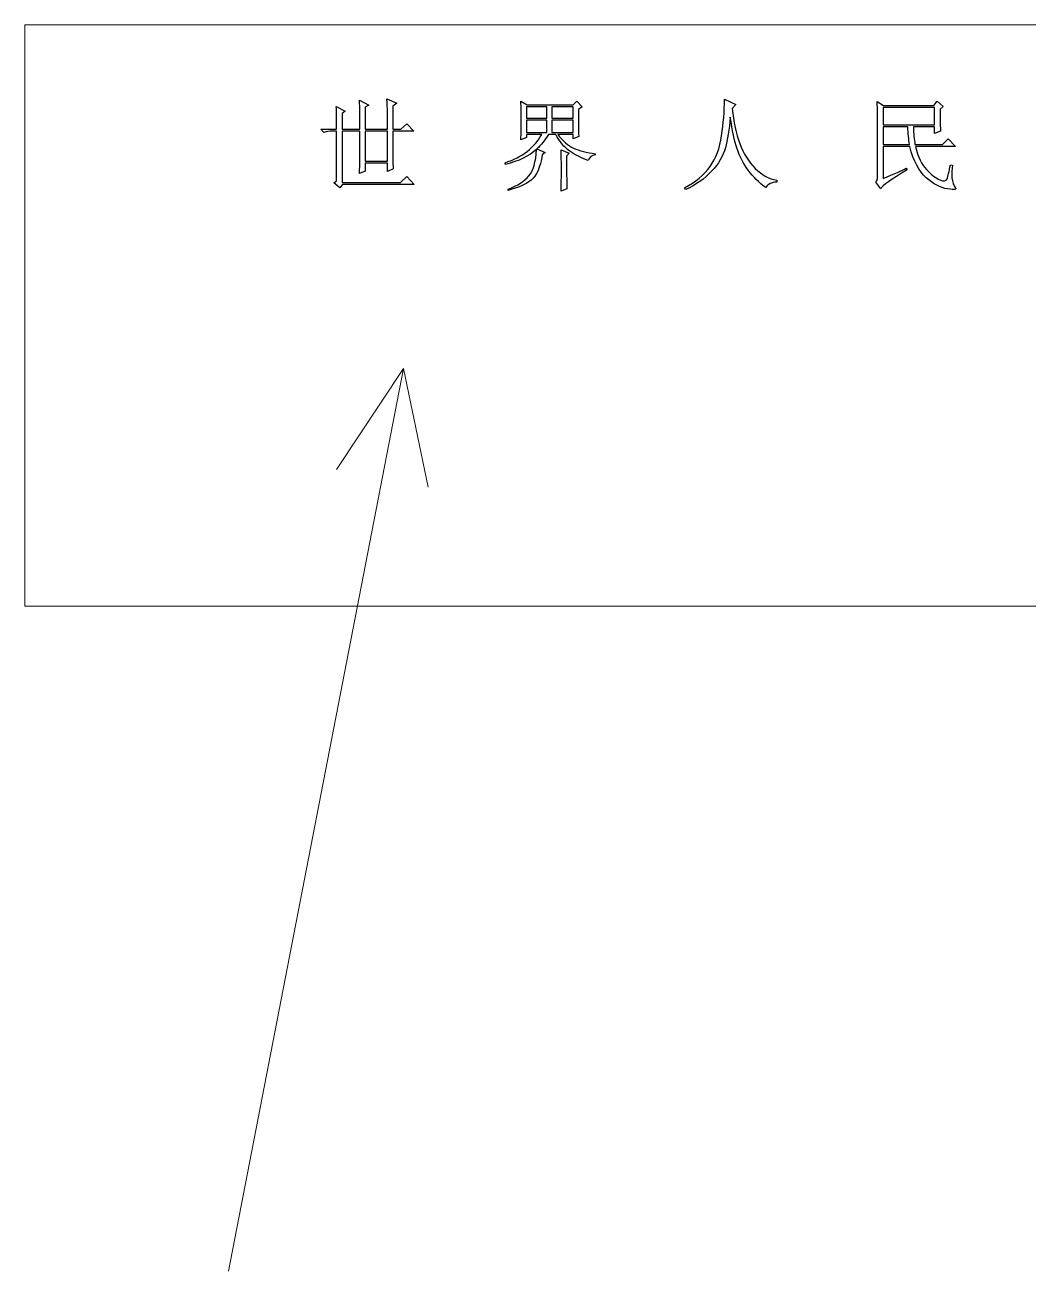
# Model space of a CAD drawing. Header units: centimetres. Extents: x -51 to 100, y -24 to 30.
# Drawn here: x 1.788 to 4.171, y -14.025 to -11.067 of the extents above; entities that cross this region are included whole.
import ezdxf

# ---------------------------------------------------------------- set-up
doc = ezdxf.new("R2010")
doc.units = ezdxf.units.CM
doc.header["$MEASUREMENT"] = 0

msp = doc.modelspace()

# ---------------------------------------------------------------- linework, layer by layer
at = {"color": 1, "lineweight": 9}
msp.add_open_spline([(1.78827, -12.44651), (1.78827, -12.44651), (11.44343, -12.44651), (11.44343, -12.44651), (11.44343, -12.44651), (11.44343, -12.44651), (11.44343, -11.06723), (11.44343, -11.06723), (11.44343, -11.06723), (11.44343, -11.06723), (1.78827, -11.06723), (1.78827, -11.06723), (1.78827, -11.06723), (1.78827, -11.06723), (1.78827, -12.44651), (1.78827, -12.44651)], degree=3, knots=[0, 0, 0, 0, 0.2, 0.2, 0.2, 0.2, 0.4, 0.4, 0.4, 0.4, 0.6, 0.6, 0.6, 0.6, 1, 1, 1, 1], dxfattribs=at)
at = {"color": 1}
for points, knots in [([(2.52747, -11.26063), (2.52811, -11.26933), (2.52839, -11.27903), (2.52839, -11.2896), (2.52839, -11.2896), (2.52839, -11.2896), (2.52839, -11.31486), (2.52839, -11.31486), (2.52839, -11.31486), (2.52839, -11.31486), (2.49099, -11.31486), (2.49099, -11.31486), (2.49099, -11.31486), (2.49099, -11.31486), (2.49845, -11.32237), (2.49845, -11.32237), (2.49845, -11.32237), (2.50408, -11.32049), (2.51031, -11.31953), (2.51717, -11.31953), (2.51717, -11.31953), (2.51717, -11.31953), (2.52839, -11.31953), (2.52839, -11.31953), (2.52839, -11.31953), (2.52839, -11.31953), (2.52839, -11.43739), (2.52839, -11.43739), (2.52839, -11.43739), (2.52839, -11.43739), (2.52184, -11.4421), (2.52184, -11.4421), (2.52184, -11.4421), (2.52184, -11.4421), (2.53589, -11.45423), (2.53589, -11.45423), (2.53589, -11.45423), (2.53589, -11.45423), (2.54243, -11.44581), (2.54243, -11.44581), (2.54243, -11.44581), (2.54243, -11.44581), (2.71269, -11.44581), (2.71269, -11.44581), (2.71269, -11.44581), (2.71269, -11.44581), (2.69489, -11.42713), (2.69489, -11.42713), (2.69489, -11.42713), (2.69489, -11.42713), (2.67992, -11.44114), (2.67992, -11.44114), (2.67992, -11.44114), (2.67992, -11.44114), (2.54152, -11.44114), (2.54152, -11.44114), (2.54152, -11.44114), (2.54152, -11.44114), (2.54152, -11.31953), (2.54152, -11.31953), (2.54152, -11.31953), (2.54152, -11.31953), (2.58358, -11.31953), (2.58358, -11.31953), (2.58358, -11.31953), (2.58358, -11.31953), (2.58358, -11.3972), (2.58358, -11.3972), (2.58358, -11.3972), (2.58358, -11.39967), (2.58326, -11.40718), (2.58266, -11.41963), (2.58266, -11.41963), (2.58266, -11.41963), (2.59667, -11.414), (2.59667, -11.414), (2.59667, -11.414), (2.59667, -11.414), (2.59667, -11.39532), (2.59667, -11.39532), (2.59667, -11.39532), (2.59667, -11.39532), (2.64907, -11.39532), (2.64907, -11.39532), (2.64907, -11.39532), (2.64907, -11.39532), (2.64907, -11.41496), (2.64907, -11.41496), (2.64907, -11.41496), (2.64907, -11.41496), (2.66308, -11.40841), (2.66308, -11.40841), (2.66308, -11.40841), (2.66248, -11.40031), (2.66216, -11.395), (2.66216, -11.39249), (2.66216, -11.39249), (2.66216, -11.39249), (2.66216, -11.31953), (2.66216, -11.31953), (2.66216, -11.31953), (2.66216, -11.31953), (2.71173, -11.31953), (2.71173, -11.31953), (2.71173, -11.31953), (2.71173, -11.31953), (2.69489, -11.30177), (2.69489, -11.30177), (2.69489, -11.30177), (2.69489, -11.30177), (2.68088, -11.31486), (2.68088, -11.31486), (2.68088, -11.31486), (2.68088, -11.31486), (2.66216, -11.31486), (2.66216, -11.31486), (2.66216, -11.31486), (2.66216, -11.31486), (2.66216, -11.25967), (2.66216, -11.25967), (2.66216, -11.25967), (2.66216, -11.25967), (2.6715, -11.25312), (2.6715, -11.25312), (2.6715, -11.25312), (2.6715, -11.25312), (2.64812, -11.24283), (2.64812, -11.24283), (2.64812, -11.24283), (2.64876, -11.25408), (2.64907, -11.26466), (2.64907, -11.27463), (2.64907, -11.27463), (2.64907, -11.27463), (2.64907, -11.31486), (2.64907, -11.31486), (2.64907, -11.31486), (2.64907, -11.31486), (2.59667, -11.31486), (2.59667, -11.31486), (2.59667, -11.31486), (2.59667, -11.31486), (2.59667, -11.2625), (2.59667, -11.2625), (2.59667, -11.2625), (2.59667, -11.2625), (2.60509, -11.25779), (2.60509, -11.25779), (2.60509, -11.25779), (2.60509, -11.25779), (2.58266, -11.24566), (2.58266, -11.24566), (2.58266, -11.24566), (2.58326, -11.25564), (2.58358, -11.26562), (2.58358, -11.27559), (2.58358, -11.27559), (2.58358, -11.27559), (2.58358, -11.31486), (2.58358, -11.31486), (2.58358, -11.31486), (2.58358, -11.31486), (2.54152, -11.31486), (2.54152, -11.31486), (2.54152, -11.31486), (2.54152, -11.31486), (2.54152, -11.27747), (2.54152, -11.27747), (2.54152, -11.27747), (2.54152, -11.27747), (2.54898, -11.27184), (2.54898, -11.27184), (2.54898, -11.27184), (2.54898, -11.27184), (2.52747, -11.26063), (2.52747, -11.26063)], [0, 0, 0, 0, 0.0222222, 0.0222222, 0.0222222, 0.0222222, 0.0444444, 0.0444444, 0.0444444, 0.0444444, 0.0666667, 0.0666667, 0.0666667, 0.0666667, 0.0888889, 0.0888889, 0.0888889, 0.0888889, 0.1111111, 0.1111111, 0.1111111, 0.1111111, 0.1333333, 0.1333333, 0.1333333, 0.1333333, 0.1555556, 0.1555556, 0.1555556, 0.1555556, 0.1777778, 0.1777778, 0.1777778, 0.1777778, 0.2, 0.2, 0.2, 0.2, 0.2222222, 0.2222222, 0.2222222, 0.2222222, 0.2444444, 0.2444444, 0.2444444, 0.2444444, 0.2666667, 0.2666667, 0.2666667, 0.2666667, 0.2888889, 0.2888889, 0.2888889, 0.2888889, 0.3111111, 0.3111111, 0.3111111, 0.3111111, 0.3333333, 0.3333333, 0.3333333, 0.3333333, 0.3555556, 0.3555556, 0.3555556, 0.3555556, 0.3777778, 0.3777778, 0.3777778, 0.3777778, 0.4, 0.4, 0.4, 0.4, 0.4222222, 0.4222222, 0.4222222, 0.4222222, 0.4444444, 0.4444444, 0.4444444, 0.4444444, 0.4666667, 0.4666667, 0.4666667, 0.4666667, 0.4888889, 0.4888889, 0.4888889, 0.4888889, 0.5111111, 0.5111111, 0.5111111, 0.5111111, 0.5333333, 0.5333333, 0.5333333, 0.5333333, 0.5555556, 0.5555556, 0.5555556, 0.5555556, 0.5777778, 0.5777778, 0.5777778, 0.5777778, 0.6, 0.6, 0.6, 0.6, 0.6222222, 0.6222222, 0.6222222, 0.6222222, 0.6444444, 0.6444444, 0.6444444, 0.6444444, 0.6666667, 0.6666667, 0.6666667, 0.6666667, 0.6888889, 0.6888889, 0.6888889, 0.6888889, 0.7111111, 0.7111111, 0.7111111, 0.7111111, 0.7333333, 0.7333333, 0.7333333, 0.7333333, 0.7555556, 0.7555556, 0.7555556, 0.7555556, 0.7777778, 0.7777778, 0.7777778, 0.7777778, 0.8, 0.8, 0.8, 0.8, 0.8222222, 0.8222222, 0.8222222, 0.8222222, 0.8444444, 0.8444444, 0.8444444, 0.8444444, 0.8666667, 0.8666667, 0.8666667, 0.8666667, 0.8888889, 0.8888889, 0.8888889, 0.8888889, 0.9111111, 0.9111111, 0.9111111, 0.9111111, 0.9333333, 0.9333333, 0.9333333, 0.9333333, 0.9555556, 0.9555556, 0.9555556, 0.9555556, 1, 1, 1, 1]), ([(2.966, -11.34013), (2.966, -11.34013), (2.97909, -11.3345), (2.97909, -11.3345), (2.97909, -11.3345), (2.97909, -11.3345), (2.97909, -11.32704), (2.97909, -11.32704), (2.97909, -11.32704), (2.97909, -11.32704), (3.01557, -11.32704), (3.01557, -11.32704), (3.01557, -11.32704), (2.99873, -11.35821), (2.96971, -11.38068), (2.92857, -11.39436), (2.92857, -11.39436), (2.92857, -11.39436), (2.92948, -11.39812), (2.92948, -11.39812), (2.92948, -11.39812), (2.96069, -11.39065), (2.98532, -11.3788), (3.0034, -11.36256), (3.0034, -11.36256), (3.00152, -11.39249), (2.99546, -11.41356), (2.98516, -11.42569), (2.98516, -11.42569), (2.97486, -11.43787), (2.9585, -11.44832), (2.93607, -11.45706), (2.93607, -11.45706), (2.93607, -11.45706), (2.93607, -11.45986), (2.93607, -11.45986), (2.93607, -11.45986), (2.95974, -11.45363), (2.97797, -11.44553), (2.99079, -11.43555), (2.99079, -11.43555), (3.00356, -11.42557), (3.01214, -11.40562), (3.01649, -11.37569), (3.01649, -11.37569), (3.01649, -11.37569), (3.02399, -11.37006), (3.02399, -11.37006), (3.02399, -11.37006), (3.02399, -11.37006), (3.00432, -11.36164), (3.00432, -11.36164), (3.00432, -11.36164), (3.01369, -11.3529), (3.02271, -11.34136), (3.03145, -11.32704), (3.03145, -11.32704), (3.03145, -11.32704), (3.04921, -11.32704), (3.04921, -11.32704), (3.04921, -11.32704), (3.05795, -11.34448), (3.06889, -11.35773), (3.08198, -11.36679), (3.08198, -11.36679), (3.09507, -11.37581), (3.10972, -11.38315), (3.12592, -11.38878), (3.12592, -11.38878), (3.12903, -11.38127), (3.13466, -11.37692), (3.14276, -11.37569), (3.14276, -11.37569), (3.14276, -11.37569), (3.14276, -11.37285), (3.14276, -11.37285), (3.14276, -11.37285), (3.12221, -11.37038), (3.10505, -11.36599), (3.09132, -11.35976), (3.09132, -11.35976), (3.07759, -11.35354), (3.06514, -11.3426), (3.05392, -11.32704), (3.05392, -11.32704), (3.05392, -11.32704), (3.0904, -11.32704), (3.0904, -11.32704), (3.0904, -11.32704), (3.0904, -11.32704), (3.0904, -11.33733), (3.0904, -11.33733), (3.0904, -11.33733), (3.0904, -11.33733), (3.10349, -11.33171), (3.10349, -11.33171), (3.10349, -11.33171), (3.10285, -11.3161), (3.10253, -11.29491), (3.10253, -11.26809), (3.10253, -11.26809), (3.10253, -11.26809), (3.11191, -11.26154), (3.11191, -11.26154), (3.11191, -11.26154), (3.11191, -11.26154), (3.09882, -11.24845), (3.09882, -11.24845), (3.09882, -11.24845), (3.09882, -11.24845), (3.0904, -11.25688), (3.0904, -11.25688), (3.0904, -11.25688), (3.0904, -11.25688), (2.98097, -11.25688), (2.98097, -11.25688), (2.98097, -11.25688), (2.98097, -11.25688), (2.966, -11.24845), (2.966, -11.24845), (2.966, -11.24845), (2.9666, -11.26342), (2.96692, -11.27855), (2.96692, -11.29383), (2.96692, -11.29383), (2.96692, -11.30912), (2.9666, -11.32452), (2.966, -11.34013)], [0, 0, 0, 0, 0.030303, 0.030303, 0.030303, 0.030303, 0.0606061, 0.0606061, 0.0606061, 0.0606061, 0.0909091, 0.0909091, 0.0909091, 0.0909091, 0.1212121, 0.1212121, 0.1212121, 0.1212121, 0.1515152, 0.1515152, 0.1515152, 0.1515152, 0.1818182, 0.1818182, 0.1818182, 0.1818182, 0.2121212, 0.2121212, 0.2121212, 0.2121212, 0.2424242, 0.2424242, 0.2424242, 0.2424242, 0.2727273, 0.2727273, 0.2727273, 0.2727273, 0.3030303, 0.3030303, 0.3030303, 0.3030303, 0.3333333, 0.3333333, 0.3333333, 0.3333333, 0.3636364, 0.3636364, 0.3636364, 0.3636364, 0.3939394, 0.3939394, 0.3939394, 0.3939394, 0.4242424, 0.4242424, 0.4242424, 0.4242424, 0.4545455, 0.4545455, 0.4545455, 0.4545455, 0.4848485, 0.4848485, 0.4848485, 0.4848485, 0.5151515, 0.5151515, 0.5151515, 0.5151515, 0.5454545, 0.5454545, 0.5454545, 0.5454545, 0.5757576, 0.5757576, 0.5757576, 0.5757576, 0.6060606, 0.6060606, 0.6060606, 0.6060606, 0.6363636, 0.6363636, 0.6363636, 0.6363636, 0.6666667, 0.6666667, 0.6666667, 0.6666667, 0.6969697, 0.6969697, 0.6969697, 0.6969697, 0.7272727, 0.7272727, 0.7272727, 0.7272727, 0.7575758, 0.7575758, 0.7575758, 0.7575758, 0.7878788, 0.7878788, 0.7878788, 0.7878788, 0.8181818, 0.8181818, 0.8181818, 0.8181818, 0.8484848, 0.8484848, 0.8484848, 0.8484848, 0.8787879, 0.8787879, 0.8787879, 0.8787879, 0.9090909, 0.9090909, 0.9090909, 0.9090909, 0.9393939, 0.9393939, 0.9393939, 0.9393939, 1, 1, 1, 1]), ([(2.97909, -11.26154), (2.97909, -11.26154), (3.0277, -11.26154), (3.0277, -11.26154), (3.0277, -11.26154), (3.0277, -11.26154), (3.0277, -11.28868), (3.0277, -11.28868), (3.0277, -11.28868), (3.0277, -11.28868), (2.97909, -11.28868), (2.97909, -11.28868), (2.97909, -11.28868), (2.97909, -11.28868), (2.97909, -11.26154), (2.97909, -11.26154)], [0, 0, 0, 0, 0.2, 0.2, 0.2, 0.2, 0.4, 0.4, 0.4, 0.4, 0.6, 0.6, 0.6, 0.6, 1, 1, 1, 1]), ([(3.03988, -11.26154), (3.03988, -11.26154), (3.0904, -11.26154), (3.0904, -11.26154), (3.0904, -11.26154), (3.0904, -11.26154), (3.0904, -11.28868), (3.0904, -11.28868), (3.0904, -11.28868), (3.0904, -11.28868), (3.03988, -11.28868), (3.03988, -11.28868), (3.03988, -11.28868), (3.03988, -11.28868), (3.03988, -11.26154), (3.03988, -11.26154)], [0, 0, 0, 0, 0.2, 0.2, 0.2, 0.2, 0.4, 0.4, 0.4, 0.4, 0.6, 0.6, 0.6, 0.6, 1, 1, 1, 1]), ([(3.44939, -11.24378), (3.44939, -11.27248), (3.4472, -11.30129), (3.44285, -11.33031), (3.44285, -11.33031), (3.4385, -11.35928), (3.42928, -11.38363), (3.41527, -11.40326), (3.41527, -11.40326), (3.40122, -11.4229), (3.38111, -11.4399), (3.35493, -11.45423), (3.35493, -11.45423), (3.35493, -11.45423), (3.35772, -11.45798), (3.35772, -11.45798), (3.35772, -11.45798), (3.38207, -11.44677), (3.40246, -11.43228), (3.41898, -11.41448), (3.41898, -11.41448), (3.43551, -11.39672), (3.44644, -11.37832), (3.45175, -11.35928), (3.45175, -11.35928), (3.45702, -11.34029), (3.46093, -11.31582), (3.46344, -11.28589), (3.46344, -11.28589), (3.46779, -11.31766), (3.4731, -11.34276), (3.47933, -11.36116), (3.47933, -11.36116), (3.48555, -11.37956), (3.49445, -11.39656), (3.50599, -11.41216), (3.50599, -11.41216), (3.51752, -11.42773), (3.53141, -11.44146), (3.54761, -11.45331), (3.54761, -11.45331), (3.5526, -11.44521), (3.56134, -11.44082), (3.57379, -11.44022), (3.57379, -11.44022), (3.57379, -11.44022), (3.57379, -11.43555), (3.57379, -11.43555), (3.57379, -11.43555), (3.55571, -11.43304), (3.53871, -11.42386), (3.52283, -11.40793), (3.52283, -11.40793), (3.5069, -11.39205), (3.49461, -11.37241), (3.48587, -11.34903), (3.48587, -11.34903), (3.47713, -11.32564), (3.47122, -11.2977), (3.46811, -11.2653), (3.46811, -11.2653), (3.46811, -11.2653), (3.47653, -11.25596), (3.47653, -11.25596), (3.47653, -11.25596), (3.47653, -11.25596), (3.44939, -11.24378), (3.44939, -11.24378)], [0, 0, 0, 0, 0.0555556, 0.0555556, 0.0555556, 0.0555556, 0.1111111, 0.1111111, 0.1111111, 0.1111111, 0.1666667, 0.1666667, 0.1666667, 0.1666667, 0.2222222, 0.2222222, 0.2222222, 0.2222222, 0.2777778, 0.2777778, 0.2777778, 0.2777778, 0.3333333, 0.3333333, 0.3333333, 0.3333333, 0.3888889, 0.3888889, 0.3888889, 0.3888889, 0.4444444, 0.4444444, 0.4444444, 0.4444444, 0.5, 0.5, 0.5, 0.5, 0.5555556, 0.5555556, 0.5555556, 0.5555556, 0.6111111, 0.6111111, 0.6111111, 0.6111111, 0.6666667, 0.6666667, 0.6666667, 0.6666667, 0.7222222, 0.7222222, 0.7222222, 0.7222222, 0.7777778, 0.7777778, 0.7777778, 0.7777778, 0.8333333, 0.8333333, 0.8333333, 0.8333333, 0.8888889, 0.8888889, 0.8888889, 0.8888889, 1, 1, 1, 1]), ([(3.97816, -11.43228), (3.97601, -11.43819), (3.97022, -11.4391), (3.96088, -11.43507), (3.96088, -11.43507), (3.9515, -11.431), (3.94109, -11.4229), (3.92951, -11.41073), (3.92951, -11.41073), (3.91798, -11.3986), (3.90912, -11.38036), (3.90289, -11.35601), (3.90289, -11.35601), (3.90289, -11.35601), (3.99828, -11.35601), (3.99828, -11.35601), (3.99828, -11.35601), (3.99828, -11.35601), (3.98052, -11.33733), (3.98052, -11.33733), (3.98052, -11.33733), (3.98052, -11.33733), (3.96743, -11.35134), (3.96743, -11.35134), (3.96743, -11.35134), (3.96743, -11.35134), (3.90194, -11.35134), (3.90194, -11.35134), (3.90194, -11.35134), (3.90006, -11.33889), (3.89882, -11.32484), (3.89818, -11.30924), (3.89818, -11.30924), (3.89818, -11.30924), (3.94871, -11.30924), (3.94871, -11.30924), (3.94871, -11.30924), (3.94871, -11.30924), (3.94871, -11.32516), (3.94871, -11.32516), (3.94871, -11.32516), (3.94871, -11.32516), (3.96276, -11.31953), (3.96276, -11.31953), (3.96276, -11.31953), (3.96212, -11.31207), (3.9618, -11.29459), (3.9618, -11.26717), (3.9618, -11.26717), (3.9618, -11.26717), (3.9693, -11.26063), (3.9693, -11.26063), (3.9693, -11.26063), (3.9693, -11.26063), (3.95434, -11.24845), (3.95434, -11.24845), (3.95434, -11.24845), (3.95434, -11.24845), (3.94683, -11.25875), (3.94683, -11.25875), (3.94683, -11.25875), (3.94683, -11.25875), (3.8271, -11.25875), (3.8271, -11.25875), (3.8271, -11.25875), (3.8271, -11.25875), (3.81214, -11.24937), (3.81214, -11.24937), (3.81214, -11.24937), (3.81278, -11.25999), (3.8131, -11.27216), (3.8131, -11.28589), (3.8131, -11.28589), (3.8131, -11.28589), (3.8131, -11.41588), (3.8131, -11.41588), (3.8131, -11.41588), (3.81369, -11.42897), (3.81246, -11.43711), (3.80934, -11.44022), (3.80934, -11.44022), (3.80934, -11.44022), (3.82056, -11.45611), (3.82056, -11.45611), (3.82056, -11.45611), (3.82431, -11.44864), (3.84518, -11.43368), (3.88322, -11.41121), (3.88322, -11.41121), (3.88322, -11.41121), (3.88134, -11.40746), (3.88134, -11.40746), (3.88134, -11.40746), (3.87136, -11.41244), (3.85301, -11.42059), (3.82619, -11.4318), (3.82619, -11.4318), (3.82619, -11.4318), (3.82619, -11.35601), (3.82619, -11.35601), (3.82619, -11.35601), (3.82619, -11.35601), (3.88976, -11.35601), (3.88976, -11.35601), (3.88976, -11.35601), (3.8985, -11.39033), (3.91143, -11.41496), (3.9286, -11.42992), (3.9286, -11.42992), (3.94576, -11.44489), (3.96276, -11.45379), (3.97956, -11.45658), (3.97956, -11.45658), (3.9964, -11.45938), (4.00251, -11.4583), (3.9978, -11.45331), (3.9978, -11.45331), (3.99313, -11.44832), (3.9905, -11.44066), (3.98986, -11.4304), (3.98986, -11.4304), (3.98926, -11.42011), (3.98954, -11.40997), (3.99081, -11.39999), (3.99081, -11.39999), (3.99081, -11.39999), (3.98611, -11.39903), (3.98611, -11.39903), (3.98611, -11.39903), (3.98299, -11.41528), (3.98036, -11.42633), (3.97816, -11.43228)], [0, 0, 0, 0, 0.0294118, 0.0294118, 0.0294118, 0.0294118, 0.0588235, 0.0588235, 0.0588235, 0.0588235, 0.0882353, 0.0882353, 0.0882353, 0.0882353, 0.1176471, 0.1176471, 0.1176471, 0.1176471, 0.1470588, 0.1470588, 0.1470588, 0.1470588, 0.1764706, 0.1764706, 0.1764706, 0.1764706, 0.2058824, 0.2058824, 0.2058824, 0.2058824, 0.2352941, 0.2352941, 0.2352941, 0.2352941, 0.2647059, 0.2647059, 0.2647059, 0.2647059, 0.2941176, 0.2941176, 0.2941176, 0.2941176, 0.3235294, 0.3235294, 0.3235294, 0.3235294, 0.3529412, 0.3529412, 0.3529412, 0.3529412, 0.3823529, 0.3823529, 0.3823529, 0.3823529, 0.4117647, 0.4117647, 0.4117647, 0.4117647, 0.4411765, 0.4411765, 0.4411765, 0.4411765, 0.4705882, 0.4705882, 0.4705882, 0.4705882, 0.5, 0.5, 0.5, 0.5, 0.5294118, 0.5294118, 0.5294118, 0.5294118, 0.5588235, 0.5588235, 0.5588235, 0.5588235, 0.5882353, 0.5882353, 0.5882353, 0.5882353, 0.6176471, 0.6176471, 0.6176471, 0.6176471, 0.6470588, 0.6470588, 0.6470588, 0.6470588, 0.6764706, 0.6764706, 0.6764706, 0.6764706, 0.7058824, 0.7058824, 0.7058824, 0.7058824, 0.7352941, 0.7352941, 0.7352941, 0.7352941, 0.7647059, 0.7647059, 0.7647059, 0.7647059, 0.7941176, 0.7941176, 0.7941176, 0.7941176, 0.8235294, 0.8235294, 0.8235294, 0.8235294, 0.8529412, 0.8529412, 0.8529412, 0.8529412, 0.8823529, 0.8823529, 0.8823529, 0.8823529, 0.9117647, 0.9117647, 0.9117647, 0.9117647, 0.9411765, 0.9411765, 0.9411765, 0.9411765, 1, 1, 1, 1]), ([(3.82619, -11.26342), (3.82619, -11.26342), (3.94871, -11.26342), (3.94871, -11.26342), (3.94871, -11.26342), (3.94871, -11.26342), (3.94871, -11.30457), (3.94871, -11.30457), (3.94871, -11.30457), (3.94871, -11.30457), (3.82619, -11.30457), (3.82619, -11.30457), (3.82619, -11.30457), (3.82619, -11.30457), (3.82619, -11.26342), (3.82619, -11.26342)], [0, 0, 0, 0, 0.2, 0.2, 0.2, 0.2, 0.4, 0.4, 0.4, 0.4, 0.6, 0.6, 0.6, 0.6, 1, 1, 1, 1]), ([(2.97909, -11.29335), (2.97909, -11.29335), (3.0277, -11.29335), (3.0277, -11.29335), (3.0277, -11.29335), (3.0277, -11.29335), (3.0277, -11.32237), (3.0277, -11.32237), (3.0277, -11.32237), (3.0277, -11.32237), (2.97909, -11.32237), (2.97909, -11.32237), (2.97909, -11.32237), (2.97909, -11.32237), (2.97909, -11.29335), (2.97909, -11.29335)], [0, 0, 0, 0, 0.2, 0.2, 0.2, 0.2, 0.4, 0.4, 0.4, 0.4, 0.6, 0.6, 0.6, 0.6, 1, 1, 1, 1]), ([(3.03988, -11.29335), (3.03988, -11.29335), (3.0904, -11.29335), (3.0904, -11.29335), (3.0904, -11.29335), (3.0904, -11.29335), (3.0904, -11.32237), (3.0904, -11.32237), (3.0904, -11.32237), (3.0904, -11.32237), (3.03988, -11.32237), (3.03988, -11.32237), (3.03988, -11.32237), (3.03988, -11.32237), (3.03988, -11.29335), (3.03988, -11.29335)], [0, 0, 0, 0, 0.2, 0.2, 0.2, 0.2, 0.4, 0.4, 0.4, 0.4, 0.6, 0.6, 0.6, 0.6, 1, 1, 1, 1]), ([(2.59667, -11.31953), (2.59667, -11.31953), (2.64907, -11.31953), (2.64907, -11.31953), (2.64907, -11.31953), (2.64907, -11.31953), (2.64907, -11.39065), (2.64907, -11.39065), (2.64907, -11.39065), (2.64907, -11.39065), (2.59667, -11.39065), (2.59667, -11.39065), (2.59667, -11.39065), (2.59667, -11.39065), (2.59667, -11.31953), (2.59667, -11.31953)], [0, 0, 0, 0, 0.2, 0.2, 0.2, 0.2, 0.4, 0.4, 0.4, 0.4, 0.6, 0.6, 0.6, 0.6, 1, 1, 1, 1]), ([(3.82619, -11.30924), (3.82619, -11.30924), (3.88509, -11.30924), (3.88509, -11.30924), (3.88509, -11.30924), (3.88573, -11.32484), (3.88697, -11.33889), (3.88884, -11.35134), (3.88884, -11.35134), (3.88884, -11.35134), (3.82619, -11.35134), (3.82619, -11.35134), (3.82619, -11.35134), (3.82619, -11.35134), (3.82619, -11.30924), (3.82619, -11.30924)], [0, 0, 0, 0, 0.2, 0.2, 0.2, 0.2, 0.4, 0.4, 0.4, 0.4, 0.6, 0.6, 0.6, 0.6, 1, 1, 1, 1]), ([(3.06139, -11.46173), (3.06139, -11.46173), (3.07544, -11.45611), (3.07544, -11.45611), (3.07544, -11.45611), (3.0748, -11.43926), (3.07448, -11.4134), (3.07448, -11.37848), (3.07448, -11.37848), (3.07448, -11.37848), (3.08102, -11.37194), (3.08102, -11.37194), (3.08102, -11.37194), (3.08102, -11.37194), (3.06139, -11.36351), (3.06139, -11.36351), (3.06139, -11.36351), (3.06203, -11.37784), (3.06234, -11.39345), (3.06234, -11.41029), (3.06234, -11.41029), (3.06234, -11.42713), (3.06203, -11.44425), (3.06139, -11.46173)], [0, 0, 0, 0, 0.1428571, 0.1428571, 0.1428571, 0.1428571, 0.2857143, 0.2857143, 0.2857143, 0.2857143, 0.4285714, 0.4285714, 0.4285714, 0.4285714, 0.5714286, 0.5714286, 0.5714286, 0.5714286, 0.7142857, 0.7142857, 0.7142857, 0.7142857, 1, 1, 1, 1])]:
    msp.add_open_spline(points, degree=3, knots=knots, dxfattribs=at)
at = {"color": 1, "lineweight": 9}
for points in [[(2.27163, -14.02491), (2.27163, -14.02491), (2.68751, -11.88255), (2.68751, -11.88255)], [(2.68751, -11.88255), (2.68751, -11.88255), (2.52807, -12.12223), (2.52807, -12.12223)], [(2.68751, -11.88255), (2.68751, -11.88255), (2.74571, -12.16447), (2.74571, -12.16447)]]:
    msp.add_open_spline(points, degree=3, dxfattribs=at)

doc.saveas('drawing.dxf')
